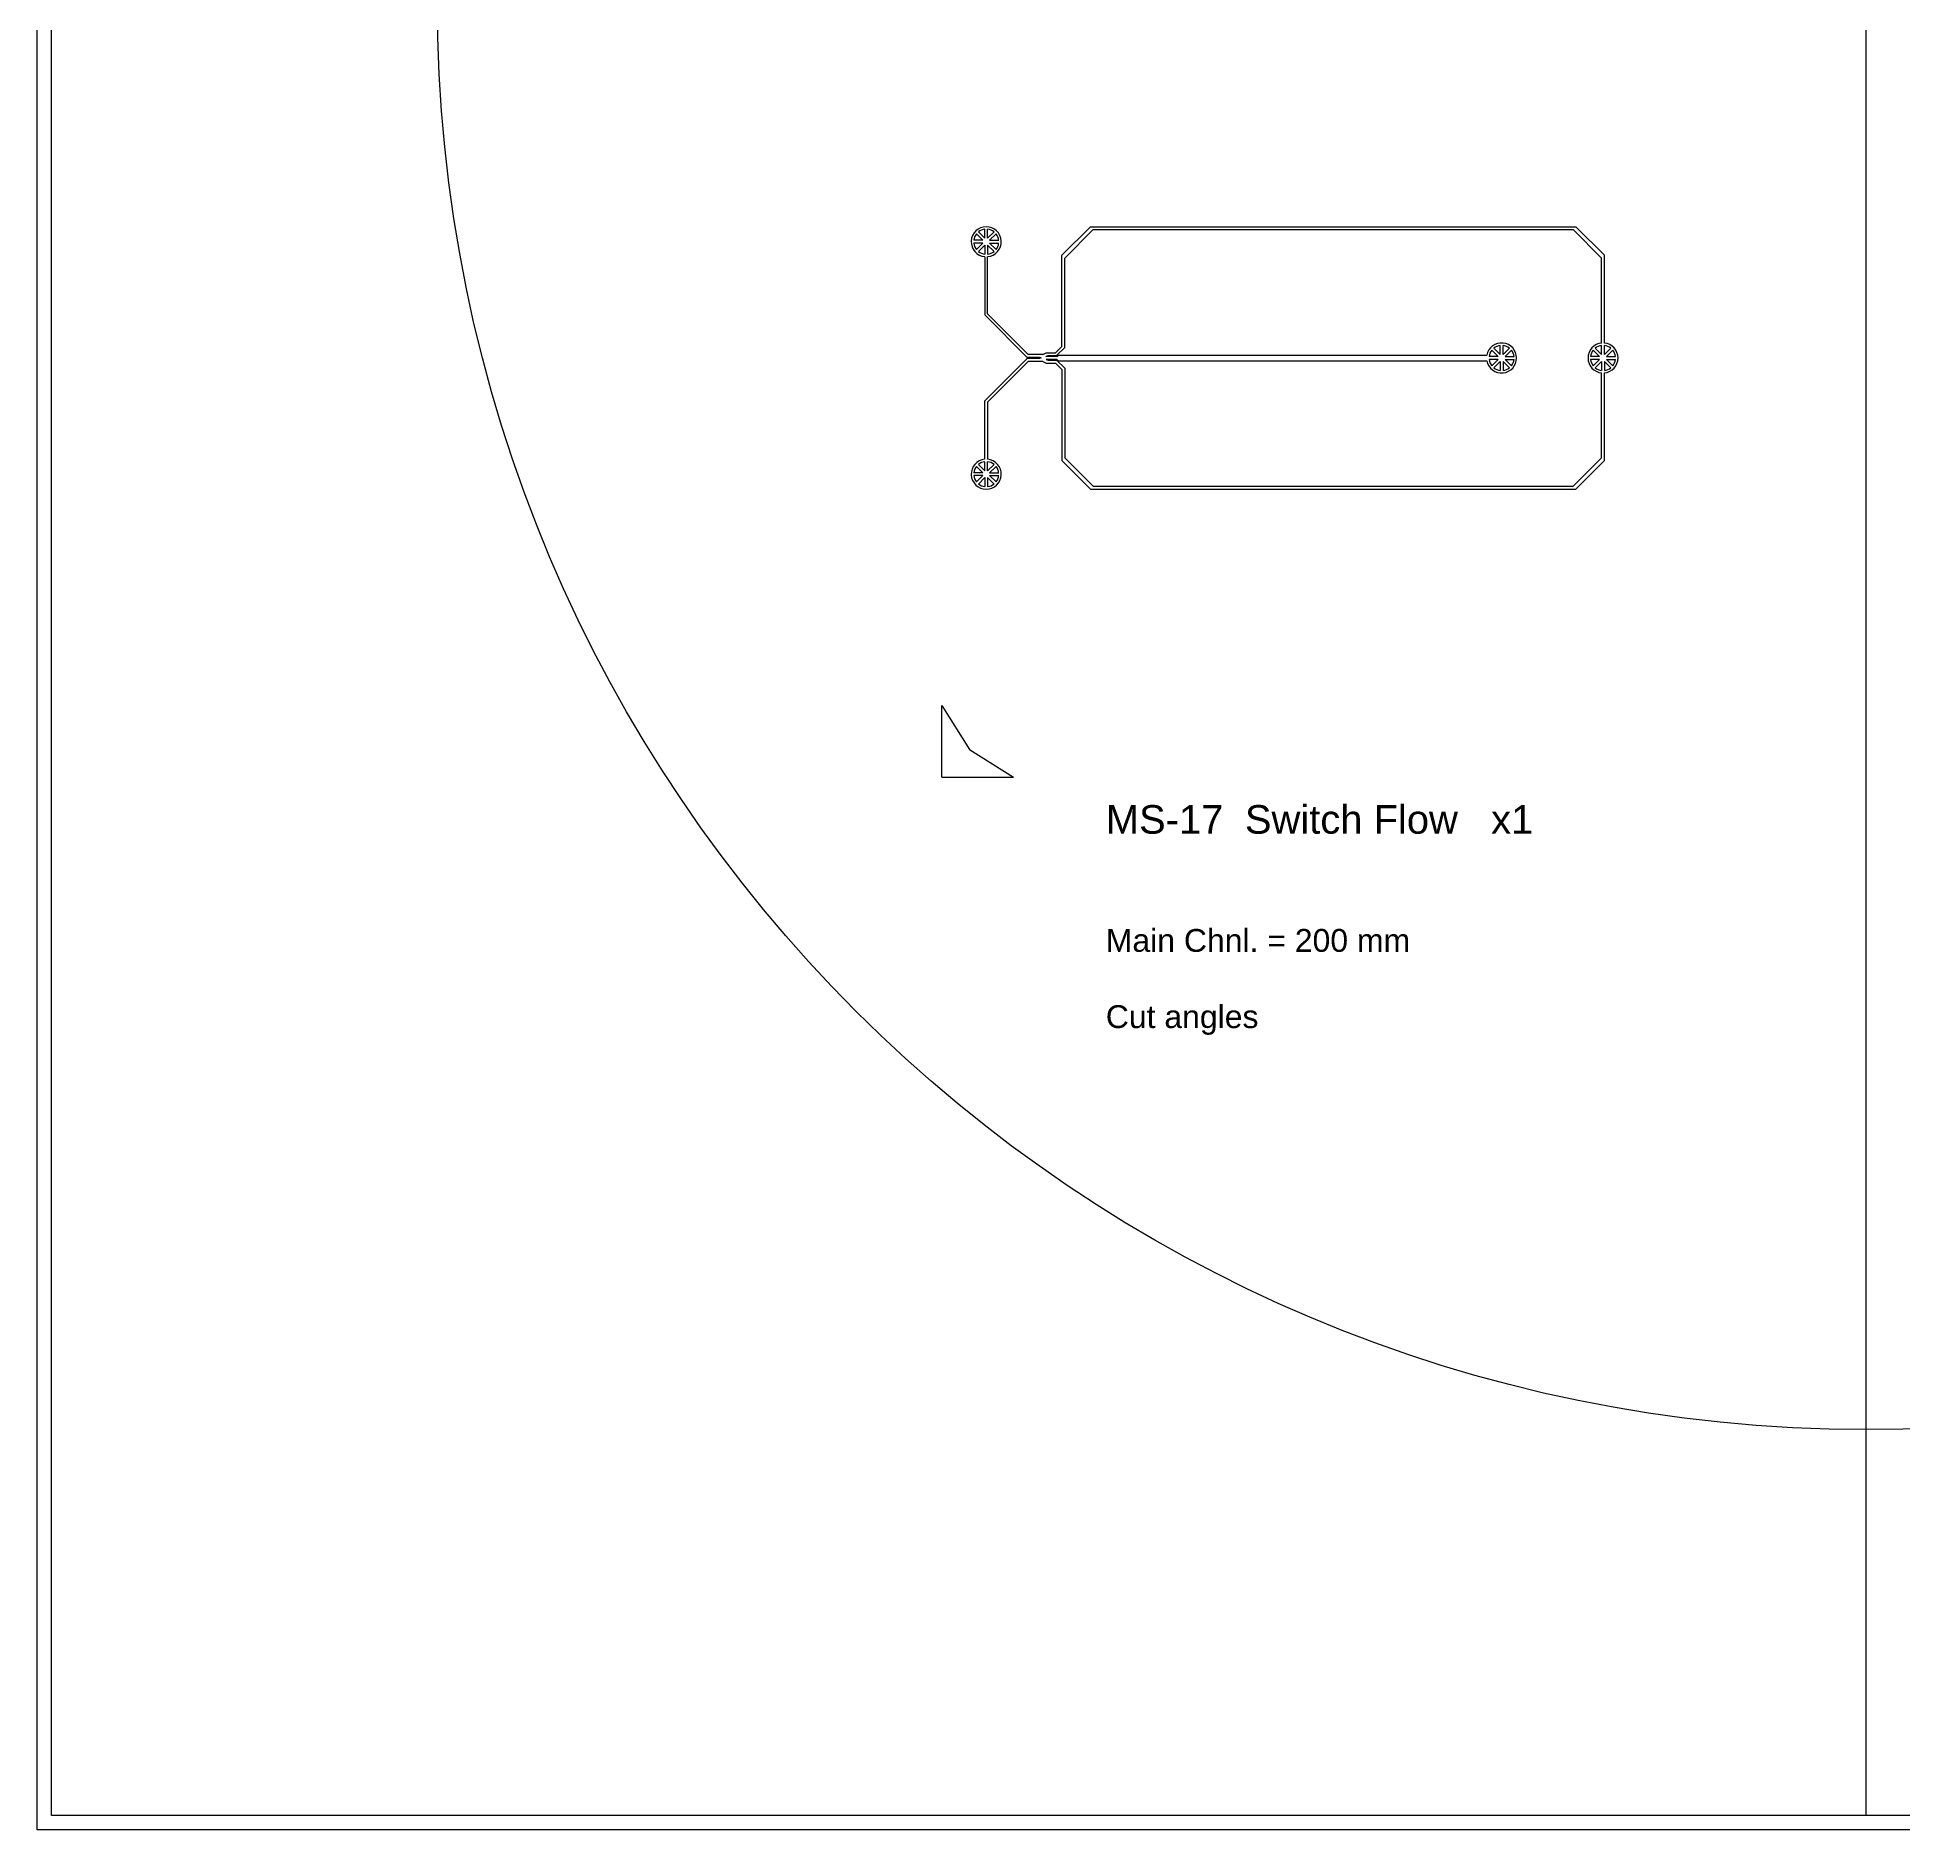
# Model space of a CAD drawing. Header units: millimetres. Extents: x 1000 to 444771, y -11148 to 590229.
# Drawn here: x 1000 to 66280, y 447000 to 509720 of the extents above; entities that cross this region are included whole.
import ezdxf

# ---------------------------------------------------------------- set-up
doc = ezdxf.new("R2010")
doc.units = ezdxf.units.MM
doc.layers.add('CLEAR', color=140, linetype='Continuous')
doc.layers.add('MASK', color=20, linetype='Continuous')
doc.styles.get("Standard").update_dxf_attribs({"font": 'arial.ttf'})

msp = doc.modelspace()

# ---------------------------------------------------------------- linework, layer by layer
msp.add_line((65000, 447500), (65000, 574500))
msp.add_circle((65000, 511000), 50000)
at = {"layer": 'CLEAR'}
for p, q in [((1000, 447000), (1000, 575000)), ((37853, 503092), (36853, 502092)), ((37953, 502992), (36953, 501992)), ((37853, 503092), (54843, 503092)), ((37953, 502992), (54743, 502992)), ((54743, 502992), (55743, 501992)), ((54843, 503092), (55843, 502092)), ((34157, 502044), (34157, 500003)), ((34257, 500044), (34257, 502044)), ((36853, 498904), (36853, 502092)), ((55843, 499023), (55843, 502092)), ((36953, 498863), (36953, 501992)), ((55743, 499023), (55743, 501992)), ((35640, 498520), (34157, 500003)), ((35681, 498620), (34257, 500044)), ((36629, 498680), (36853, 498904)), ((36670, 498580), (36953, 498863)), ((35640, 498480), (34157, 496997)), ((35681, 498380), (34257, 496956)), ((36070, 498520), (35640, 498520)), ((36070, 498480), (35640, 498480)), ((36190, 498620), (35681, 498620)), ((36190, 498380), (35681, 498380)), ((36130, 498500), (36070, 498520)), ((36130, 498500), (36070, 498480)), ((36130, 498500), (36130, 498500)), ((36190, 498620), (36310, 498680)), ((36190, 498380), (36310, 498320)), ((36310, 498680), (36629, 498680)), ((36310, 498560), (36370, 498580)), ((36310, 498550), (36310, 498560)), ((36682, 498550), (36310, 498550)), ((36310, 498450), (36310, 498440)), ((36682, 498450), (36310, 498450)), ((36310, 498440), (36370, 498420)), ((36310, 498320), (36629, 498320)), ((36370, 498580), (36670, 498580)), ((36370, 498420), (36670, 498420)), ((36629, 498320), (36853, 498096)), ((36670, 498420), (36953, 498137)), ((36682, 498550), (36732, 498600)), ((36682, 498450), (36732, 498400)), ((36732, 498600), (51727, 498600)), ((36732, 498400), (51727, 498400)), ((36853, 498096), (36853, 494908)), ((36953, 498137), (36953, 495008)), ((55743, 495008), (55743, 497977)), ((55843, 494908), (55843, 497977)), ((34157, 494956), (34157, 496997)), ((34257, 496956), (34257, 494956)), ((36853, 494908), (37853, 493908)), ((36953, 495008), (37953, 494008)), ((54743, 494008), (55743, 495008)), ((54843, 493908), (55843, 494908)), ((37853, 493908), (54843, 493908)), ((37953, 494008), (54743, 494008)), ((32657, 483836), (32657, 486336)), ((32657, 486336), (33624, 484803)), ((33624, 484803), (35157, 483836)), ((32657, 483836), (35157, 483836)), ((129000, 447000), (1000, 447000))]:
    msp.add_line(p, q, dxfattribs=at)
for centre, start, end in [((34207, 502567), 275.46502, 264.53498), ((52243, 498500), 190.98058, 169.01942), ((55793, 498500), 95.46502, 264.53498), ((55793, 498500), 275.46502, 84.53498), ((34207, 494433), 95.46502, 84.53498)]:
    msp.add_arc(centre, 525, start, end, dxfattribs=at)
at = {"layer": 'MASK'}
for p, q in [((1500, 447500), (1500, 574500)), ((34087, 502617), (33863, 502840)), ((34157, 502687), (33934, 502911)), ((34157, 502687), (34157, 503003)), ((34257, 502687), (34257, 503003)), ((34257, 502687), (34481, 502911)), ((34328, 502617), (34551, 502840)), ((34087, 502617), (33771, 502617)), ((34087, 502517), (33771, 502517)), ((34087, 502517), (33863, 502294)), ((34157, 502446), (33934, 502223)), ((34157, 502446), (34157, 502130)), ((34257, 502446), (34481, 502223)), ((34257, 502446), (34257, 502130)), ((34328, 502617), (34644, 502617)), ((34328, 502517), (34551, 502294)), ((34328, 502517), (34644, 502517)), ((52122, 498550), (51899, 498773)), ((52193, 498620), (51969, 498844)), ((52193, 498620), (52193, 498936)), ((52293, 498620), (52293, 498936)), ((52293, 498620), (52516, 498844)), ((52363, 498550), (52587, 498773)), ((55672, 498550), (55449, 498773)), ((55743, 498620), (55519, 498844)), ((55743, 498620), (55743, 498936)), ((55843, 498620), (55843, 498936)), ((55843, 498620), (56066, 498844)), ((55913, 498550), (56137, 498773)), ((52122, 498550), (51806, 498550)), ((52122, 498450), (51806, 498450)), ((52122, 498450), (51899, 498227)), ((52193, 498380), (51969, 498156)), ((52193, 498380), (52193, 498064)), ((52293, 498380), (52516, 498156)), ((52293, 498380), (52293, 498064)), ((52363, 498550), (52679, 498550)), ((52363, 498450), (52587, 498227)), ((52363, 498450), (52679, 498450)), ((55672, 498550), (55356, 498550)), ((55672, 498450), (55356, 498450)), ((55672, 498450), (55449, 498227)), ((55743, 498380), (55519, 498156)), ((55743, 498380), (55743, 498064)), ((55843, 498380), (56066, 498156)), ((55843, 498380), (55843, 498064)), ((55913, 498550), (56229, 498550)), ((55913, 498450), (56137, 498227)), ((55913, 498450), (56229, 498450)), ((34157, 494554), (34157, 494870)), ((34257, 494554), (34257, 494870)), ((34087, 494483), (33771, 494483)), ((34087, 494383), (33771, 494383)), ((34087, 494483), (33863, 494706)), ((34087, 494383), (33863, 494160)), ((34157, 494554), (33934, 494777)), ((34157, 494313), (33934, 494089)), ((34157, 494313), (34157, 493997)), ((34257, 494554), (34481, 494777)), ((34257, 494313), (34481, 494089)), ((34257, 494313), (34257, 493997)), ((34328, 494483), (34551, 494706)), ((34328, 494483), (34644, 494483)), ((34328, 494383), (34551, 494160)), ((34328, 494383), (34644, 494383)), ((128500, 447500), (1500, 447500))]:
    msp.add_line(p, q, dxfattribs=at)
for centre, start, end in [((34207, 502567), 141.52417, 173.47583), ((34207, 502567), 96.52417, 128.47583), ((34207, 502567), 51.52417, 83.47583), ((34207, 502567), 6.52417, 38.47583), ((34207, 502567), 186.52417, 218.47583), ((34207, 502567), 231.52417, 263.47583), ((34207, 502567), 276.52417, 308.47583), ((34207, 502567), 321.52417, 353.47583), ((52243, 498500), 141.52417, 173.47583), ((52243, 498500), 96.52417, 128.47583), ((52243, 498500), 51.52417, 83.47583), ((52243, 498500), 6.52417, 38.47583), ((55793, 498500), 141.52417, 173.47583), ((55793, 498500), 96.52417, 128.47583), ((55793, 498500), 51.52417, 83.47583), ((55793, 498500), 6.52417, 38.47583), ((52243, 498500), 186.52417, 218.47583), ((52243, 498500), 231.52417, 263.47583), ((52243, 498500), 276.52417, 308.47583), ((52243, 498500), 321.52417, 353.47583), ((55793, 498500), 186.52417, 218.47583), ((55793, 498500), 231.52417, 263.47583), ((55793, 498500), 276.52417, 308.47583), ((55793, 498500), 321.52417, 353.47583), ((34207, 494433), 96.52417, 128.47583), ((34207, 494433), 51.52417, 83.47583), ((34207, 494433), 141.52417, 173.47583), ((34207, 494433), 186.52417, 218.47583), ((34207, 494433), 6.52417, 38.47583), ((34207, 494433), 321.52417, 353.47583), ((34207, 494433), 231.52417, 263.47583), ((34207, 494433), 276.52417, 308.47583)]:
    msp.add_arc(centre, 439, start, end, dxfattribs=at)

# ---------------------------------------------------------------- texts
at = {"layer": 'CLEAR', "insert": (38393, 478831), "char_height": 280, "attachment_point": 4}
msp.add_mtext_dynamic_manual_height_columns('{\\H3.5714x;MS-17^I Switch Flow   x1\\P\\H0.8x;  \\P\\H0.50001x; \\H1.9999x;\\PMain Chnl. = 200 mm\\P\\PCut angles}', width=14894.52, gutter_width=12.5, heights=[7482], dxfattribs=at)

doc.saveas('drawing.dxf')
